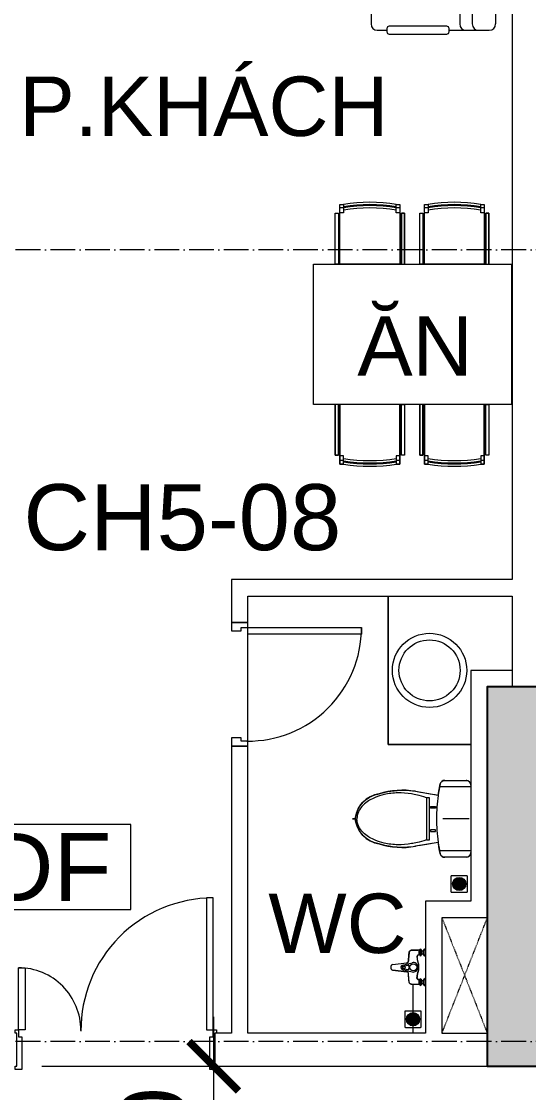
# Model space of a CAD drawing. Header units: millimetres. Extents: x -20144 to 122974, y -38328 to 48263.
# Drawn here: x 29229 to 32300, y 32640 to 39134 of the extents above; entities that cross this region are included whole.
import ezdxf
from ezdxf.enums import TextEntityAlignment as Align

# ---------------------------------------------------------------- set-up
doc = ezdxf.new("R2010")
doc.units = ezdxf.units.MM
doc.linetypes.add('Dash', pattern=[6.35, 3.175, -3.175])
doc.linetypes.add('Grid Line', pattern=[4.2, 3, -0.6, 0, -0.6])
for name, color, linetype, lineweight in [('A-DETL-GENF', 31, 'Continuous', 5), ('A-DETL-GENF-HDLN', 161, 'Dash', 5), ('CHU', 181, 'Continuous', 5), ('CUA', 31, 'Continuous', 9), ('DIM', 1, 'Continuous', 5), ('DIM-200', 1, 'Continuous', 5), ('NET-CAT', 3, 'Continuous', 15), ('NET-THAY', 2, 'Continuous', 9), ('THIET BI', 44, 'Continuous', 5), ('THIET-BI', 44, 'Continuous', 5), ('TRUC', 225, 'Continuous', 5), ('X-COT HAM$0$LC.HA', 8, 'Continuous', 9), ('Y-GHI CHU PCCC$0$Z-CT1-GHI CHU TT$0$KI-HIEU', 6, 'Continuous', 13)]:
    doc.layers.add(name, color=color, linetype=linetype, lineweight=lineweight)
doc.styles.add('Arial_3', font='arial_0.ttf', dxfattribs={"height": 400})
doc.styles.add('Arial_4', font='arial_0.ttf', dxfattribs={"height": 360})
doc.styles.add('Arial_5', font='arial_0.ttf', dxfattribs={"height": 400})
doc.styles.add('TA1', font='arial_0.ttf')
doc.styles.add('Y-GHI CHU PCCC$0$Arial', font='arial_0.ttf')
doc.dimstyles.new('D_200_KTx2', dxfattribs={"dimtxt": 400, "dimasz": 300, "dimexe": 300, "dimexo": 300, "dimgap": 160, "dimtad": 1, "dimdec": 0, "dimzin": 9, "dimtxsty": 'TA1', "dimblk": 'ARCHTICK', "dimcen": 1, "dimdle": 300, "dimclrd": 256, "dimclre": 256, "dimclrt": 7, "dimadec": 0, "dimazin": 0, "dimtfac": 1, "dimtdec": 0, "dimtix": 1, "dimtmove": 1, "dimatfit": 3, "dimldrblk": 'ARCHTICK', "dimfxl": 0, "dimtolj": 1, "dimtzin": 0, "dimlwd": -1, "dimlwe": -1, "dimarcsym": 0})
doc.dimstyles.new('Diagonal_-_2mm_Arial', dxfattribs={"dimscale": 304.8, "dimtxt": 408.10376, "dimasz": 0.984252, "dimexe": 0.656168, "dimexo": 4.593176, "dimgap": 0.098425, "dimtad": 1, "dimdec": 0, "dimzin": 0, "dimdsep": 46, "dimtxsty": 'Arial_3', "dimblk1": 'OBLIQUE', "dimblk2": 'OBLIQUE', "dimsah": 1, "dimcen": 0.09, "dimdle": 0.656168, "dimazin": 0, "dimtfac": 1, "dimtdec": 4, "dimtix": 1, "dimtmove": 0, "dimatfit": 3, "dimfxl": 0, "dimtvp": 1, "dimtolj": 1, "dimtzin": 0, "dimlwd": 9, "dimlwe": 9, "dimarcsym": 0})

# ---------------------------------------------------------------- blocks, each defined once
blk = doc.blocks.new('ALC1807-ASCENT PLAZA-KET CAU_rvt-1-MẶT BẰNG TẦNG 5 ĐẾN TẦNG 22')
at = {"layer": 'X-COT HAM$0$LC.HA'}
h = blk.add_hatch(color=256, dxfattribs=at)
h.dxf.hatch_style = 1
h.paths.add_polyline_path([(32450.7, 35099.9), (32050.7, 35099.9), (32050.7, 32799.9), (32450.7, 32799.9)])
at = {"ltscale": 1000}
blk.add_lwpolyline([(32450.7, 35099.9), (32050.7, 35099.9), (32050.7, 32799.9), (32450.7, 32799.9)], close=True, dxfattribs=at)
blk = doc.blocks.new('X-SEN - X-SEN-1365543-MẶT BẰNG TẦNG 5 ĐẾN TẦNG 22')
at = {"layer": 'THIET-BI'}
for p, q in [((-27.3, 113.1), (-17.5, 199.2)), ((-17.5, 199.2), (-27.3, 113.1)), ((17.5, 199.2), (27.3, 113.1)), ((17.5, 199.2), (27.3, 113.1)), ((-12.9, 141.7), (-27.6, 80.8)), ((-7.7, 139.6), (-13.8, 105.5)), ((7.7, 139.6), (13.8, 105.5)), ((12.9, 141.7), (27.6, 80.8)), ((-112.5, 3.8), (-99.9, 12.6)), ((-112.5, 3.8), (-99.9, 12.6)), ((-112.5, 0), (-112.5, 3.8)), ((-112.5, 3.8), (-112.5, 0)), ((-67.5, 3.8), (-112.5, 3.8)), ((-67.5, 0), (-112.5, 0)), ((-112.5, 0), (-67.5, 0)), ((-107.2, 34.3), (-105.1, 34.3)), ((-107.2, 34.3), (-72.8, 34.3)), ((-99.9, 25.3), (-107.2, 25.3)), ((-72.8, 25.3), (-107.2, 25.3)), ((-105.1, 34.3), (-105.1, 37.2)), ((-105.1, 37.2), (-74.9, 37.2)), ((-105.1, 34.3), (-105.1, 37.2)), ((-74.9, 34.3), (-105.1, 34.3)), ((-99.9, 12.6), (-99.9, 25.3)), ((-99.9, 12.6), (-99.9, 25.3)), ((-99.9, 12.6), (-80.1, 12.6)), ((-80.1, 12.6), (-99.9, 12.6)), ((-80.1, 25.3), (-80.1, 12.6)), ((-72.8, 25.3), (-80.1, 25.3)), ((-80.1, 25.3), (-80.1, 12.6)), ((-80.1, 12.6), (-67.5, 3.8)), ((-80.1, 12.6), (-67.5, 3.8)), ((-74.9, 37.2), (-74.9, 34.3)), ((-74.9, 37.2), (-74.9, 34.3)), ((-74.9, 34.3), (-72.8, 34.3)), ((-67.5, 3.8), (-67.5, 0)), ((-67.5, 0), (-67.5, 3.8)), ((67.5, 3.8), (80.1, 12.6)), ((67.5, 3.8), (80.1, 12.6)), ((67.5, 0), (67.5, 3.8)), ((112.5, 3.8), (67.5, 3.8)), ((67.5, 0), (67.5, 3.8)), ((112.5, 0), (67.5, 0)), ((112.5, 0), (67.5, 0)), ((72.8, 34.3), (74.9, 34.3)), ((72.8, 34.3), (107.2, 34.3)), ((80.1, 25.3), (72.8, 25.3)), ((107.2, 25.3), (72.8, 25.3)), ((74.9, 34.3), (74.9, 37.2)), ((74.9, 37.2), (105.1, 37.2)), ((74.9, 34.3), (74.9, 37.2)), ((105.1, 34.3), (74.9, 34.3)), ((80.1, 12.6), (80.1, 25.3)), ((80.1, 12.6), (80.1, 25.3)), ((99.9, 12.6), (80.1, 12.6)), ((80.1, 12.6), (99.9, 12.6)), ((99.9, 12.6), (80.1, 12.6)), ((99.9, 25.3), (99.9, 12.6)), ((107.2, 25.3), (99.9, 25.3)), ((99.9, 25.3), (99.9, 12.6)), ((99.9, 12.6), (112.5, 3.8)), ((99.9, 12.6), (112.5, 3.8)), ((105.1, 37.2), (105.1, 34.3)), ((105.1, 37.2), (105.1, 34.3)), ((105.1, 34.3), (107.2, 34.3)), ((112.5, 3.8), (112.5, 0)), ((112.5, 3.8), (112.5, 0))]:
    blk.add_line(p, q, dxfattribs=at)
for centre, radius in [((0, 130.1), 7.2), ((0, 73.2), 21.5)]:
    blk.add_circle(centre, radius, dxfattribs=at)
for centre, radius, start, end in [((0, 191), 19.3, 25.0481, 154.9519), ((0, 191), 19.3, 25.0481, 154.9519), ((0, 134.7), 14.7, 28.41441, 151.58559), ((0, 136.6), 8.24, 21.12938, 158.87062), ((-0.4, 73.2), 28.3, 164.33074, 270.74825), ((-9.4, 104.7), 4.5, 169.84444, 285.92966), ((-0.4, 73.2), 28.3, 89.25175, 105.92966), ((0.4, 73.2), 28.3, 74.07034, 90.74825), ((0.4, 73.2), 28.3, 269.25175, 15.66926), ((9.4, 104.7), 4.5, 254.07034, 10.15556), ((-102.9, 29.8), 6.9, 148.02464, 211.97536), ((-102.9, 29.8), 6.9, 148.02464, 211.97536), ((-107.2, 32.5), 1.8, 90, 148.02464), ((-107.2, 32.5), 1.8, 90, 148.02464), ((-107.2, 27.1), 1.8, 211.97536, 270), ((-107.2, 27.1), 1.8, 211.97536, 270), ((-112.5, 29.8), 6.9, 319.28447, 40.71553), ((-94.4, 29.8), 6.9, 139.28447, 220.71553), ((-85.4, 29.8), 6.9, 319.28447, 40.71553), ((-67.5, 29.8), 6.9, 139.28447, 220.71553), ((-72.8, 32.5), 1.8, 31.97536, 90), ((-72.8, 32.5), 1.8, 31.97536, 90), ((-72.8, 27.1), 1.8, 270, 328.02464), ((-72.8, 27.1), 1.8, 270, 328.02464), ((-77.1, 29.8), 6.9, 328.02464, 31.97536), ((-77.1, 29.8), 6.9, 328.02464, 31.97536), ((77.1, 29.8), 6.9, 148.02464, 211.97536), ((77.1, 29.8), 6.9, 148.02464, 211.97536), ((72.8, 32.5), 1.8, 90, 148.02464), ((72.8, 32.5), 1.8, 90, 148.02464), ((72.8, 27.1), 1.8, 211.97536, 270), ((72.8, 27.1), 1.8, 211.97536, 270), ((67.5, 29.8), 6.9, 319.28447, 40.71553), ((85.6, 29.8), 6.9, 139.28447, 220.71553), ((94.6, 29.8), 6.9, 319.28447, 40.71553), ((112.5, 29.8), 6.9, 139.28447, 220.71553), ((107.2, 32.5), 1.8, 31.97536, 90), ((107.2, 32.5), 1.8, 31.97536, 90), ((107.2, 27.1), 1.8, 270, 328.02464), ((107.2, 27.1), 1.8, 270, 328.02464), ((102.9, 29.8), 6.9, 328.02464, 31.97536), ((102.9, 29.8), 6.9, 328.02464, 31.97536)]:
    blk.add_arc(centre, radius, start, end, dxfattribs=at)
for points, knots in [([(-105.1, 37.2), (-105.1, 39.1), (-104.9, 42.9), (-104.6, 50.4), (-104.3, 58), (-104.1, 65.5), (-103.9, 70.3), (-103.8, 73.6), (-103.7, 75.5), (-103.7, 76.9), (-103.6, 78.3), (-103.6, 79.5), (-103.6, 80.5), (-103.6, 81.2), (-103.5, 81.8), (-103.5, 82.3), (-103.5, 82.7), (-103.4, 83.3), (-103.3, 84.3), (-103.2, 85.5), (-103.1, 86.6), (-102.8, 87.6), (-102.6, 88.2), (-102.3, 88.9), (-101.9, 89.7), (-101.3, 90.8), (-100.4, 91.9), (-99.2, 93.4), (-97.8, 94.7), (-96.2, 95.8), (-95, 96.6), (-93.7, 97.2), (-92.4, 97.7), (-91.2, 98.1), (-90.3, 98.4), (-89.7, 98.5), (-89.3, 98.6), (-88.8, 98.7), (-88, 98.8), (-86.8, 99), (-85.6, 99.1), (-84.7, 99.1), (-84, 99.2), (-83.3, 99.3), (-82.3, 99.4), (-81.2, 99.5), (-79.7, 99.6), (-76.9, 99.8), (-72.8, 100.2), (-67.2, 100.7), (-61.6, 101.2), (-56, 101.5), (-51.7, 101.8), (-48.8, 101.9), (-47.3, 101.9), (-46.1, 101.9), (-45.1, 102), (-44.4, 102), (-43.6, 102), (-42.6, 102), (-41.4, 102), (-40.1, 102), (-39.3, 102.1), (-38.8, 102.1), (-38.5, 102.2), (-38.1, 102.2), (-37.6, 102.3), (-36.8, 102.4), (-35.6, 102.6), (-34.3, 103), (-33.2, 103.5), (-32.5, 104), (-31.7, 104.6), (-30.5, 105.7), (-29, 107.6), (-27.9, 110.1), (-27.4, 112), (-27.3, 113.1)], [-1, -1, -1, -1, -0.958333, -0.916667, -0.833333, -0.791667, -0.75, -0.729167, -0.71875, -0.708333, -0.697917, -0.6875, -0.682292, -0.677083, -0.671875, -0.669271, -0.666667, -0.661458, -0.65625, -0.645833, -0.635417, -0.630208, -0.625, -0.619792, -0.614583, -0.604167, -0.59375, -0.583333, -0.5625, -0.552083, -0.541667, -0.53125, -0.520833, -0.510417, -0.505208, -0.5, -0.497396, -0.494792, -0.489583, -0.479167, -0.46875, -0.463542, -0.458333, -0.453125, -0.447917, -0.4375, -0.427083, -0.416667, -0.375, -0.333333, -0.291667, -0.25, -0.208333, -0.197917, -0.1875, -0.177083, -0.171875, -0.166667, -0.161458, -0.15625, -0.145833, -0.135417, -0.130208, -0.127604, -0.125, -0.122396, -0.119792, -0.114583, -0.104167, -0.09375, -0.083333, -0.078125, -0.072917, -0.0625, -0.041667, -0.020833, 0, 0, 0, 0]), ([(-105.1, 37.2), (-104.5, 52.3), (-103.9, 68.7), (-103.3, 87.5), (-99.6, 93.9), (-92.4, 98.5), (-72.6, 100.1), (-54, 102.2), (-33.9, 102), (-28.7, 107.4), (-27.8, 111), (-27.3, 113.1)], [0, 0, 0, 0, 45.441328, 49.333631, 56.110562, 66.562664, 73.682324, 114.966912, 125.570438, 129.900151, 136.284558, 136.284558, 136.284558, 136.284558]), ([(27.3, 113.1), (27.4, 112), (27.9, 110.1), (29, 107.6), (30.5, 105.7), (31.7, 104.6), (32.5, 104), (33.2, 103.5), (34.3, 103), (35.6, 102.6), (36.8, 102.4), (37.6, 102.3), (38.1, 102.2), (38.5, 102.2), (38.8, 102.1), (39.3, 102.1), (40.1, 102), (41.4, 102), (42.6, 102), (43.6, 102), (44.4, 102), (45.1, 102), (46.1, 101.9), (47.3, 101.9), (48.8, 101.9), (51.7, 101.8), (56, 101.5), (61.6, 101.2), (67.2, 100.7), (72.8, 100.2), (76.9, 99.8), (79.7, 99.6), (81.2, 99.5), (82.3, 99.4), (83.3, 99.3), (84, 99.2), (84.7, 99.1), (85.6, 99.1), (86.8, 99), (88, 98.8), (88.9, 98.7), (89.6, 98.5), (90.3, 98.4), (91.2, 98.1), (92.4, 97.7), (93.7, 97.2), (95, 96.6), (96.2, 95.8), (97.4, 95), (98.5, 94), (99.5, 93), (100.4, 91.9), (101.3, 90.8), (101.9, 89.7), (102.3, 88.9), (102.6, 88.2), (102.8, 87.6), (103.1, 86.6), (103.2, 85.7), (103.3, 84.8), (103.4, 84.1), (103.4, 83.5), (103.4, 83), (103.5, 82.5), (103.5, 81.9), (103.6, 81), (103.6, 79.8), (103.6, 78.3), (103.7, 76.9), (103.7, 75.5), (103.8, 73.6), (103.9, 68.4), (104.2, 61.7), (104.5, 54.2), (104.7, 48.5), (104.9, 42.9), (105.1, 39.1), (105.1, 37.2)], [-1, -1, -1, -1, -0.979167, -0.958333, -0.9375, -0.927083, -0.921875, -0.916667, -0.90625, -0.895833, -0.885417, -0.880208, -0.877604, -0.875, -0.872396, -0.869792, -0.864583, -0.854167, -0.84375, -0.838542, -0.833333, -0.828125, -0.822917, -0.8125, -0.802083, -0.791667, -0.75, -0.708333, -0.666667, -0.625, -0.583333, -0.572917, -0.5625, -0.552083, -0.546875, -0.541667, -0.536458, -0.53125, -0.520833, -0.510417, -0.505208, -0.5, -0.494792, -0.489583, -0.479167, -0.46875, -0.458333, -0.447917, -0.4375, -0.427083, -0.416667, -0.40625, -0.395833, -0.385417, -0.380208, -0.375, -0.369792, -0.364583, -0.354167, -0.348958, -0.34375, -0.338542, -0.335938, -0.333333, -0.328125, -0.322917, -0.3125, -0.302083, -0.291667, -0.28125, -0.270833, -0.25, -0.166667, -0.125, -0.083333, -0.041667, 0, 0, 0, 0]), ([(105.1, 37.2), (104.5, 52.3), (103.9, 68.7), (103.3, 87.5), (99.6, 93.9), (92.4, 98.5), (72.6, 100.1), (54, 102.2), (33.9, 102), (28.7, 107.4), (27.8, 111), (27.3, 113.1)], [0, 0, 0, 0, 45.441328, 49.333631, 56.110562, 66.562664, 73.682324, 114.966912, 125.570438, 129.900151, 136.284558, 136.284558, 136.284558, 136.284558]), ([(-74.9, 37.2), (-74.9, 39.9), (-75, 44.9), (-67.9, 51.6), (-55.3, 50.7), (-39.4, 48.7), (-24.4, 43.4), (-11.8, 40.7), (0, 41)], [0, 0, 0, 0, 8.475038, 15.961674, 29.255673, 47.963091, 70.422589, 93.837243, 93.837243, 93.837243, 93.837243]), ([(0, 41), (-2, 40.9), (-5.6, 40.9), (-10.3, 41.2), (-14.4, 41.6), (-18, 42.2), (-21.2, 42.9), (-24.2, 43.7), (-27.1, 44.6), (-30, 45.4), (-32.9, 46.3), (-35.8, 47.2), (-38.8, 47.9), (-41.8, 48.6), (-45.1, 49.2), (-48.4, 49.8), (-51.8, 50.2), (-54.8, 50.5), (-56.9, 50.7), (-58.1, 50.8), (-59, 50.9), (-59.9, 51), (-60.8, 51), (-61.5, 51), (-62.1, 51), (-62.6, 51), (-63, 51), (-63.6, 51), (-64.4, 50.9), (-65.1, 50.8), (-65.7, 50.7), (-66.1, 50.6), (-66.5, 50.5), (-67.1, 50.4), (-68.1, 50.1), (-69.1, 49.6), (-70.1, 49), (-71.1, 48.3), (-72, 47.4), (-72.8, 46.6), (-73.3, 45.8), (-73.8, 45.1), (-74.1, 44.3), (-74.4, 43.5), (-74.6, 42.6), (-74.7, 41.9), (-74.8, 41.3), (-74.8, 40.9), (-74.9, 40.4), (-74.9, 39.8), (-74.9, 38.8), (-74.9, 37.9), (-74.9, 37.2)], [-1, -1, -1, -1, -0.958333, -0.916667, -0.875, -0.833333, -0.791667, -0.75, -0.708333, -0.666667, -0.625, -0.583333, -0.541667, -0.5, -0.458333, -0.416667, -0.375, -0.333333, -0.3125, -0.302083, -0.291667, -0.28125, -0.270833, -0.260417, -0.255208, -0.25, -0.244792, -0.239583, -0.229167, -0.21875, -0.213542, -0.208333, -0.203125, -0.197917, -0.1875, -0.166667, -0.15625, -0.145833, -0.125, -0.114583, -0.104167, -0.09375, -0.083333, -0.072917, -0.0625, -0.052083, -0.046875, -0.041667, -0.036458, -0.03125, -0.020833, 0, 0, 0, 0]), ([(74.9, 37.2), (74.9, 39.9), (75, 44.9), (67.9, 51.6), (55.3, 50.7), (39.4, 48.7), (24.4, 43.4), (11.8, 40.7), (0, 41)], [0, 0, 0, 0, 8.475038, 15.961674, 29.255673, 47.963091, 70.422589, 93.837243, 93.837243, 93.837243, 93.837243]), ([(74.9, 37.2), (74.9, 37.9), (74.9, 38.8), (74.9, 39.8), (74.9, 40.4), (74.8, 40.9), (74.8, 41.3), (74.7, 41.9), (74.6, 42.6), (74.4, 43.5), (74.2, 44.1), (73.9, 44.7), (73.7, 45.2), (73.3, 45.8), (72.8, 46.6), (72, 47.4), (71.1, 48.3), (70.1, 49), (69.1, 49.6), (68.1, 50.1), (67.1, 50.4), (66.5, 50.5), (66.1, 50.6), (65.7, 50.7), (65.1, 50.8), (64.4, 50.9), (63.6, 51), (63, 51), (62.4, 51), (61.7, 51), (60.8, 51), (59.9, 51), (59, 50.9), (58.1, 50.8), (56.9, 50.7), (54.8, 50.5), (51.8, 50.2), (48.4, 49.8), (45.1, 49.2), (41.8, 48.6), (38.8, 47.9), (35.8, 47.2), (32.9, 46.3), (30, 45.4), (27.1, 44.6), (24.2, 43.7), (21.2, 42.9), (18, 42.2), (14.4, 41.6), (10.3, 41.2), (5.6, 40.9), (2, 40.9), (0, 41)], [-1, -1, -1, -1, -0.979167, -0.96875, -0.963542, -0.958333, -0.953125, -0.947917, -0.9375, -0.927083, -0.916667, -0.911458, -0.90625, -0.895833, -0.885417, -0.875, -0.854167, -0.84375, -0.833333, -0.8125, -0.802083, -0.796875, -0.791667, -0.786458, -0.78125, -0.770833, -0.760417, -0.755208, -0.75, -0.739583, -0.729167, -0.71875, -0.708333, -0.697917, -0.6875, -0.666667, -0.625, -0.583333, -0.541667, -0.5, -0.458333, -0.416667, -0.375, -0.333333, -0.291667, -0.25, -0.208333, -0.166667, -0.125, -0.083333, -0.041667, 0, 0, 0, 0])]:
    blk.add_open_spline(points, degree=3, knots=knots, dxfattribs=at)
blk = doc.blocks.new('X-PHEU - X-PHEU-1365544-MẶT BẰNG TẦNG 5 ĐẾN TẦNG 22')
at = {"layer": 'THIET-BI'}
for p, q in [((25, -29), (25, -121)), ((121, -25), (29, -25)), ((42.5, -90.5), (42.5, -59.5)), ((47.5, -51.8), (47.5, -98.2)), ((52.5, -103.1), (52.5, -46.9)), ((57.5, -43.5), (57.5, -106.5)), ((62.5, -108.8), (62.5, -41.2)), ((67.5, -39.8), (67.5, -110.2)), ((72.5, -71.9), (72.5, -39.1)), ((77.5, -39.1), (77.5, -71.9)), ((82.5, -110.2), (82.5, -39.8)), ((87.5, -41.2), (87.5, -108.8)), ((92.5, -106.5), (92.5, -43.5)), ((97.5, -46.9), (97.5, -103.1)), ((102.5, -98.2), (102.5, -51.8)), ((107.5, -59.5), (107.5, -90.5)), ((125, -121), (125, -29)), ((29, -125), (121, -125)), ((72.5, -110.9), (72.5, -78.1)), ((77.5, -78.1), (77.5, -110.9))]:
    blk.add_line(p, q, dxfattribs=at)
blk.add_circle((75, -75), 40, dxfattribs=at)
for centre, radius, start, end in [((29, -29), 4, 90, 180), ((75, -75), 36, 139.80824, 154.52563), ((75, -75), 36, 119.0853, 128.68219), ((75, -75), 36, 102.0247, 110.31751), ((75, -75), 36, 90, 93.98208), ((75, -75), 36, 86.01792, 90), ((75, -75), 36, 69.68249, 77.9753), ((75, -75), 36, 51.31781, 60.9147), ((75, -75), 36, 25.47437, 40.19176), ((121, -29), 4, 0, 90), ((29, -121), 4, 180, 270), ((75, -75), 36, 205.47437, 220.19176), ((75, -75), 36, 231.31781, 240.9147), ((75, -75), 36, 249.68249, 257.9753), ((75, -75), 4, 128.68219, 231.31781), ((75, -75), 36, 266.01792, 270), ((75, -75), 36, 270, 273.98208), ((75, -75), 4, 308.68219, 51.31781), ((75, -75), 36, 282.0247, 290.31751), ((75, -75), 36, 299.0853, 308.68219), ((75, -75), 36, 319.80824, 334.52563), ((121, -121), 4, 270, 0)]:
    blk.add_arc(centre, radius, start, end, dxfattribs=at)
blk = doc.blocks.new('X-XI1 - X-XI-V16-MẶT BẰNG TẦNG 5 ĐẾN TẦNG 22')
at = {"layer": 'THIET-BI'}
for p, q in [((0, 717.2), (0, 712.5)), ((0, 716.9), (0, 717.2)), ((0, 710.2), (0, 716.9)), ((0, 702.7), (0, 715.9)), ((-121.7, 628.9), (-100.2, 653.8)), ((-100.2, 653.8), (-87.5, 664.8)), ((-87.5, 664.8), (-69.9, 676.9)), ((-69.9, 676.9), (-49.6, 687.2)), ((-49.6, 687.2), (-19.9, 696.9)), ((-19.9, 696.9), (0, 700.2)), ((0, 712.5), (0, 700.2)), ((0, 700.3), (0, 710.2)), ((0, 700.2), (0, 702.7)), ((0, 700.2), (34.6, 692.9)), ((34.6, 692.9), (60.8, 681.9)), ((60.8, 681.9), (86, 665.9)), ((86, 665.9), (100.2, 653.8)), ((100.2, 653.8), (114.1, 638.9)), ((-151.4, 555.9), (-143.5, 587)), ((-143.5, 587), (-131.8, 612.8)), ((-131.8, 612.8), (-121.7, 628.9)), ((114.1, 638.9), (131.6, 613.2)), ((131.6, 613.2), (145.5, 581)), ((-166.5, 495.3), (-161.1, 520.9)), ((-161.1, 520.9), (-151.4, 555.9)), ((145.5, 581), (151.4, 555.9)), ((151.4, 555.9), (155.1, 543.7)), ((155.1, 543.7), (161.7, 518.5)), ((-172.5, 446.5), (-169.6, 474.8)), ((-169.6, 474.8), (-166.5, 495.3)), ((161.7, 518.5), (165.2, 502.3)), ((165.2, 502.3), (172.5, 446.5)), ((-173.5, 402.2), (-173.1, 436.1)), ((-172.5, 383), (-173.5, 402.2)), ((-173.1, 436.1), (-172.5, 446.5)), ((173.2, 395.8), (171.6, 371)), ((172.5, 446.5), (173.5, 426.5)), ((173.5, 426.5), (173.2, 395.8)), ((-171, 365.1), (-172.5, 383)), ((-168.9, 349), (-171, 365.1)), ((-164.6, 322), (-168.9, 349)), ((-143.8, 197.5), (-166.7, 335.2)), ((-143.8, 197.5), (-166.7, 335.2)), ((166.7, 335.2), (143.8, 197.5)), ((166.7, 335.2), (143.8, 197.5)), ((166.7, 335.2), (161.7, 304.9)), ((171.6, 371), (166.7, 335.2)), ((-161.5, 303.8), (-164.6, 322)), ((-157.7, 280.9), (-161.5, 303.8)), ((-155.3, 266.3), (-157.7, 280.9)), ((-147.8, 221.1), (-155.3, 266.3)), ((-8.6, 267.8), (-127.7, 267.8)), ((-127.7, 267.8), (-127.7, 249.9)), ((127.7, 267.8), (-8.6, 267.8)), ((127.7, 249.9), (127.7, 267.8)), ((157.2, 277.8), (151.8, 245.3)), ((161.7, 304.9), (157.2, 277.8)), ((-168, 193.8), (-149.9, 196.6)), ((-149.9, 196.6), (-143.8, 197.5)), ((-143.8, 197.5), (-147.8, 221.1)), ((-127.7, 249.9), (127.7, 249.9)), ((-76.6, 245), (-76.6, 213.5)), ((-66.1, 245), (-76.6, 245)), ((-76.6, 213.5), (-66.1, 213.5)), ((-66.1, 213.5), (-66.1, 245)), ((64, 245), (74.4, 245)), ((64, 213.5), (64, 245)), ((74.4, 213.5), (64, 213.5)), ((74.4, 245), (74.4, 213.5)), ((146.9, 216.1), (143.8, 197.5)), ((143.8, 197.5), (212.9, 185.5)), ((151.8, 245.3), (146.9, 216.1)), ((-233.2, 157.9), (-232.9, 162.1)), ((-233.2, 29), (-233.2, 157.9)), ((-233.2, 29), (-233.2, 157.9)), ((-233.2, 45), (-233.2, 157.9)), ((-232.9, 162.1), (-231, 169.1)), ((-231, 169.1), (-228, 174.5)), ((-228, 174.5), (-224.2, 178.9)), ((-224.2, 178.9), (-216.9, 183.9)), ((-216.9, 183.9), (-209.4, 186.4)), ((-209.4, 186.4), (-202.4, 187.7)), ((-202.4, 187.7), (-192, 189.7)), ((-194.6, 0), (-194.6, 185.7)), ((-192, 189.7), (-184.2, 191.1)), ((-184.2, 191.1), (-168, 193.8)), ((0, 9.4), (0, 169.7)), ((194.6, 0), (194.6, 186.1)), ((212.9, 185.5), (220.8, 181.7)), ((220.8, 181.7), (226.5, 176.5)), ((226.5, 176.5), (231.9, 166.7)), ((231.9, 166.7), (233.2, 157.9)), ((233.2, 157.9), (233.2, 29)), ((233.2, 157.9), (233.2, 29)), ((233.2, 157.9), (233.2, 29)), ((-233.2, 33.2), (-233.2, 45)), ((-230.6, 16.8), (-233.2, 33.2)), ((-227.9, 12.2), (-230.6, 16.8)), ((-222, 6.1), (-227.9, 12.2)), ((-212.4, 1.2), (-222, 6.1)), ((-204.3, 0), (-212.4, 1.2)), ((215, 2.1), (204.3, 0)), ((219.3, 4.2), (215, 2.1)), ((224.8, 8.5), (219.3, 4.2)), ((227.7, 12), (224.8, 8.5)), ((231.6, 19.3), (227.7, 12)), ((233.2, 29), (231.6, 19.3))]:
    blk.add_line(p, q, dxfattribs=at)
for centre, radius, start, end in [((18.2, 529.6), 171.6, 96.09021, 171.17334), ((18.2, 529.6), 171.6, 96.09021, 171.17334), ((-18.2, 529.6), 171.6, 8.82666, 83.90979), ((-18.2, 529.6), 171.6, 8.82666, 83.90979), ((287.1, 414.4), 460.7, 162.11444, 189.90594), ((287.1, 414.4), 460.7, 162.11444, 189.90594), ((-287.1, 414.4), 460.7, 350.09406, 17.88556), ((-287.1, 414.4), 460.7, 350.09406, 17.88556), ((18.1, -960), 1168.8, 97.96525, 101.22378), ((18.1, -960), 1168.8, 97.96525, 101.22378), ((18.1, -960), 1168.8, 90.83667, 97.85533), ((-16, -957.7), 1166.4, 82.23174, 89.16252), ((-18.1, -960), 1168.8, 78.77622, 82.03475), ((-18.1, -960), 1168.8, 78.77622, 82.03475), ((-204.3, 157.9), 29, 100.14013, 180), ((-204.3, 157.9), 29, 100.14013, 180), ((204.3, 157.9), 29, 0, 79.85987), ((204.3, 157.9), 29, 0, 79.85987), ((-204.3, 29), 29, 180, 270), ((-204.3, 29), 29, 180, 270), ((204.3, 29), 29, 270, 0), ((204.3, 29), 29, 270, 360)]:
    blk.add_arc(centre, radius, start, end, dxfattribs=at)
for points in [[(-127.7, 267.8), (-143.4, 315.6), (-152.2, 364.8), (-160.3, 442.2), (-151, 516.8), (-129.6, 585.3), (-93.5, 652), (-37.5, 689.3), (-2.9, 689.4), (0, 689.4)], [(127.7, 267.8), (143.4, 315.6), (152.2, 364.8), (160.3, 442.2), (151, 516.8), (129.6, 585.3), (93.5, 652), (37.5, 689.3), (2.9, 689.4), (0, 689.4)]]:
    blk.add_open_spline(points, degree=3, knots=[12.724379, 12.724379, 12.724379, 12.724379, 75.096459, 151.912755, 228.70098, 282.501534, 351.034079, 439.49288, 447.51098, 447.51098, 447.51098, 447.51098], dxfattribs=at)
blk = doc.blocks.new('X-LA - X-LA-1882577-MẶT BẰNG TẦNG 5 ĐẾN TẦNG 22')
at = {"layer": 'THIET-BI'}
for p, q in [((-450, 500), (450, 500)), ((-450, 0), (-450, 500)), ((450, 500), (-450, 500)), ((-450, 500), (-450, 0))]:
    blk.add_line(p, q, dxfattribs=at)
for radius in [225, 185]:
    blk.add_circle((0, 250), radius, dxfattribs=at)
blk = doc.blocks.new('X-SOFA1 - X-SOFA-V57-MẶT BẰNG TẦNG 5 ĐẾN TẦNG 22')
at = {"layer": 'THIET BI'}
for p, q in [((-658.4, 959.8), (-658.4, 978.7)), ((-644.3, 992.8), (-295.7, 992.8)), ((-281.5, 978.7), (-281.5, 959.8)), ((-753.8, 360.8), (-753.8, 931.5)), ((-716.2, 969.2), (-658.4, 969.2)), ((-295.7, 945.7), (-644.3, 945.7)), ((-103.7, 969.2), (-281.5, 969.2)), ((-216.7, 360.8), (-216.7, 931.5)), ((-141.3, 360.8), (-141.3, 931.5)), ((-37.7, 969.2), (-103.7, 969.2)), ((0, 360.8), (0, 550)), ((-1890, 376.4), (-1250, 376.4)), ((-1890, -303.6), (-1890, 376.4)), ((-1890, -303.6), (-1890, 376.4)), ((-1890, 376.4), (-1250, 376.4)), ((-1250, 376.4), (-1250, -303.6)), ((-1250, 376.4), (-1250, -303.6)), ((-753.8, 285.4), (-753.8, -285.4)), ((-716.2, 323.1), (-37.7, 323.1)), ((-216.7, 285.4), (-216.7, -285.4)), ((-141.3, 285.4), (-141.3, -285.4)), ((0, -285.4), (0, 285.4)), ((-1250, -303.6), (-1890, -303.6)), ((-1250, -303.6), (-1890, -303.6)), ((-716.2, -323.1), (-103.7, -323.1)), ((-103.7, -323.1), (-37.7, -323.1)), ((-753.8, -360.8), (-753.8, -931.5)), ((-216.7, -360.8), (-216.7, -931.5)), ((-141.3, -360.8), (-141.3, -931.5)), ((0, -360.8), (0, -931.5)), ((-716.2, -969.2), (-658.4, -969.2)), ((-658.4, -959.8), (-658.4, -978.7)), ((-295.7, -945.7), (-644.3, -945.7)), ((-281.5, -978.7), (-281.5, -959.8)), ((-281.5, -969.2), (-103.7, -969.2)), ((-103.7, -969.2), (-37.7, -969.2)), ((-644.3, -992.8), (-295.7, -992.8))]:
    blk.add_line(p, q, dxfattribs=at)
for centre, radius, start, end in [((-644.3, 978.7), 14.1, 90, 180), ((-295.7, 978.7), 14.1, 0, 90), ((-716.2, 931.5), 37.7, 90, 180), ((-644.3, 959.8), 14.1, 180, 270), ((-295.7, 959.8), 14.1, 270, 0), ((-179, 931.5), 37.7, 90, 180), ((-103.7, 931.5), 37.7, 90, 180), ((-37.7, 931.5), 37.7, 0, 90), ((-716.2, 360.8), 37.7, 180, 270), ((-179, 360.8), 37.7, 180, 270), ((-103.7, 360.8), 37.7, 180, 270), ((-37.7, 360.8), 37.7, 270, 0), ((-716.2, 285.4), 37.7, 90, 180), ((-179, 285.4), 37.7, 90, 180), ((-103.7, 285.4), 37.7, 90, 180), ((-37.7, 285.4), 37.7, 360, 90), ((-716.2, -285.4), 37.7, 180, 270), ((-716.2, -360.8), 37.7, 90, 180), ((-179, -285.4), 37.7, 180, 270), ((-179, -360.8), 37.7, 90, 180), ((-103.7, -285.4), 37.7, 180, 270), ((-103.7, -360.8), 37.7, 90, 180), ((-37.7, -285.4), 37.7, 270, 0), ((-37.7, -360.8), 37.7, 360, 90), ((-716.2, -931.5), 37.7, 180, 270), ((-644.3, -959.8), 14.1, 90, 180), ((-295.7, -959.8), 14.1, 0, 90), ((-179, -931.5), 37.7, 180, 270), ((-103.7, -931.5), 37.7, 180, 270), ((-37.7, -931.5), 37.7, 270, 0), ((-644.3, -978.7), 14.1, 180, 270), ((-295.7, -978.7), 14.1, 270, 0)]:
    blk.add_arc(centre, radius, start, end, dxfattribs=at)
blk = doc.blocks.new('X-BAN AN 4 GHE1 - X-BAN AN 4 GHE-1366095-MẶT BẰNG TẦNG 5 ĐẾN TẦNG 22')
at = {"layer": 'THIET BI'}
for p, q in [((165.2, 1212.7), (187, 1212.7)), ((165.2, 850), (165.2, 1212.7)), ((165.2, 1212.7), (165.2, 850)), ((187, 1212.7), (165.2, 1212.7)), ((165.2, 1190.9), (187, 1190.9)), ((187, 1177.9), (187, 1212.7)), ((187, 1161.9), (187, 1177.9)), ((506.1, 1212.7), (527.9, 1212.7)), ((506.1, 1212.7), (506.1, 1177.9)), ((527.9, 1212.7), (506.1, 1212.7)), ((506.1, 1190.9), (527.9, 1190.9)), ((506.1, 1177.9), (506.1, 1161.9)), ((527.9, 1212.7), (527.9, 850)), ((527.9, 850), (527.9, 1212.7)), ((676.8, 1212.7), (698.6, 1212.7)), ((676.8, 850), (676.8, 1212.7)), ((676.8, 1212.7), (676.8, 850)), ((698.6, 1212.7), (676.8, 1212.7)), ((676.8, 1190.9), (698.6, 1190.9)), ((698.6, 1177.9), (698.6, 1212.7)), ((698.6, 1161.9), (698.6, 1177.9)), ((1017.7, 1212.7), (1039.5, 1212.7)), ((1017.7, 1212.7), (1017.7, 1177.9)), ((1039.5, 1212.7), (1017.7, 1212.7)), ((1017.7, 1190.9), (1039.5, 1190.9)), ((1017.7, 1177.9), (1017.7, 1161.9)), ((1039.5, 1212.7), (1039.5, 850)), ((1039.5, 850), (1039.5, 1212.7)), ((136.9, 1158.5), (155.8, 1158.5)), ((136.9, 850), (136.9, 1158.5)), ((136.9, 1158.5), (155.8, 1158.5)), ((136.9, 850), (136.9, 1158.5)), ((155.8, 1158.5), (155.8, 850)), ((155.8, 1158.5), (155.8, 850)), ((165.2, 1161.9), (187, 1161.9)), ((506.1, 1161.9), (527.9, 1161.9)), ((537.3, 1158.5), (556.2, 1158.5)), ((537.3, 850), (537.3, 1158.5)), ((537.3, 1158.5), (537.3, 850)), ((556.2, 1158.5), (537.3, 1158.5)), ((556.2, 1158.5), (556.2, 850)), ((556.2, 850), (556.2, 1158.5)), ((648.5, 1158.5), (667.4, 1158.5)), ((648.5, 850), (648.5, 1158.5)), ((648.5, 1158.5), (667.4, 1158.5)), ((648.5, 850), (648.5, 1158.5)), ((667.4, 1158.5), (667.4, 850)), ((667.4, 1158.5), (667.4, 850)), ((676.8, 1161.9), (698.6, 1161.9)), ((1017.7, 1161.9), (1039.5, 1161.9)), ((1048.9, 1158.5), (1067.8, 1158.5)), ((1048.9, 850), (1048.9, 1158.5)), ((1048.9, 1158.5), (1048.9, 850)), ((1067.8, 1158.5), (1048.9, 1158.5)), ((1067.8, 1158.5), (1067.8, 850)), ((1067.8, 850), (1067.8, 1158.5)), ((0, 850), (136.9, 850)), ((0, 0), (0, 850)), ((0, 0), (0, 850)), ((0, 850), (1200, 850)), ((155.8, 850), (136.9, 850)), ((155.8, 850), (165.2, 850)), ((165.2, 850), (527.9, 850)), ((527.9, 850), (537.3, 850)), ((537.3, 850), (556.2, 850)), ((556.2, 850), (648.5, 850)), ((667.4, 850), (648.5, 850)), ((667.4, 850), (676.8, 850)), ((676.8, 850), (1039.5, 850)), ((1039.5, 850), (1048.9, 850)), ((1048.9, 850), (1067.8, 850)), ((1067.8, 850), (1200, 850)), ((1200, 850), (1200, 0)), ((1200, 850), (1200, 0)), ((136.9, 0), (0, 0)), ((1200, 0), (0, 0)), ((136.9, -308.5), (136.9, 0)), ((155.8, 0), (136.9, 0)), ((136.9, 0), (136.9, -308.5)), ((155.8, 0), (155.8, -308.5)), ((165.2, 0), (155.8, 0)), ((155.8, -308.5), (155.8, 0)), ((165.2, -362.7), (165.2, 0)), ((165.2, 0), (527.9, 0)), ((165.2, -362.7), (165.2, 0)), ((527.9, 0), (527.9, -362.7)), ((537.3, 0), (527.9, 0)), ((527.9, 0), (527.9, -362.7)), ((537.3, -308.5), (537.3, 0)), ((537.3, 0), (556.2, 0)), ((537.3, -308.5), (537.3, 0)), ((556.2, 0), (556.2, -308.5)), ((648.5, 0), (556.2, 0)), ((556.2, 0), (556.2, -308.5)), ((648.5, -308.5), (648.5, 0)), ((667.4, 0), (648.5, 0)), ((648.5, 0), (648.5, -308.5)), ((667.4, 0), (667.4, -308.5)), ((676.8, 0), (667.4, 0)), ((667.4, -308.5), (667.4, 0)), ((676.8, -362.7), (676.8, 0)), ((676.8, 0), (1039.5, 0)), ((676.8, -362.7), (676.8, 0)), ((1039.5, 0), (1039.5, -362.7)), ((1048.9, 0), (1039.5, 0)), ((1039.5, 0), (1039.5, -362.7)), ((1048.9, -308.5), (1048.9, 0)), ((1048.9, 0), (1067.8, 0)), ((1048.9, -308.5), (1048.9, 0)), ((1067.8, 0), (1067.8, -308.5)), ((1200, 0), (1067.8, 0)), ((1067.8, 0), (1067.8, -308.5)), ((155.8, -308.5), (136.9, -308.5)), ((136.9, -308.5), (155.8, -308.5)), ((165.2, -311.9), (187, -311.9)), ((187, -311.9), (187, -327.9)), ((506.1, -311.9), (527.9, -311.9)), ((506.1, -327.9), (506.1, -311.9)), ((556.2, -308.5), (537.3, -308.5)), ((556.2, -308.5), (537.3, -308.5)), ((667.4, -308.5), (648.5, -308.5)), ((648.5, -308.5), (667.4, -308.5)), ((676.8, -311.9), (698.6, -311.9)), ((698.6, -311.9), (698.6, -327.9)), ((1017.7, -311.9), (1039.5, -311.9)), ((1017.7, -327.9), (1017.7, -311.9)), ((1067.8, -308.5), (1048.9, -308.5)), ((1067.8, -308.5), (1048.9, -308.5)), ((165.2, -340.9), (187, -340.9)), ((187, -362.7), (165.2, -362.7)), ((187, -362.7), (165.2, -362.7)), ((187, -327.9), (187, -362.7)), ((506.1, -362.7), (506.1, -327.9)), ((506.1, -340.9), (527.9, -340.9)), ((527.9, -362.7), (506.1, -362.7)), ((527.9, -362.7), (506.1, -362.7)), ((676.8, -340.9), (698.6, -340.9)), ((698.6, -362.7), (676.8, -362.7)), ((698.6, -362.7), (676.8, -362.7)), ((698.6, -327.9), (698.6, -362.7)), ((1017.7, -362.7), (1017.7, -327.9)), ((1017.7, -340.9), (1039.5, -340.9)), ((1039.5, -362.7), (1017.7, -362.7)), ((1039.5, -362.7), (1017.7, -362.7))]:
    blk.add_line(p, q, dxfattribs=at)
for centre, radius, start, end in [((346.5, 211.9), 1013.4, 80.94073, 99.05927), ((346.5, 211.9), 1013.4, 80.94073, 99.05927), ((346.5, 211.9), 998.9, 80.80804, 99.19196), ((346.5, 191.8), 1013.4, 80.94073, 99.05927), ((346.5, 191.8), 998.9, 80.80804, 99.19196), ((858.1, 211.9), 1013.4, 80.94073, 99.05927), ((858.1, 211.9), 1013.4, 80.94073, 99.05927), ((858.1, 211.9), 998.9, 80.80804, 99.19196), ((858.1, 191.8), 1013.4, 80.94073, 99.05927), ((858.1, 191.8), 998.9, 80.80804, 99.19196), ((346.5, 658.2), 998.9, 260.80804, 279.19196), ((346.5, 658.2), 1013.4, 260.94073, 279.05927), ((346.5, 638.1), 998.9, 260.80804, 279.19196), ((346.5, 638.1), 1013.4, 260.94073, 279.05927), ((346.5, 638.1), 1013.4, 260.94073, 279.05927), ((858.1, 658.2), 998.9, 260.80804, 279.19196), ((858.1, 658.2), 1013.4, 260.94073, 279.05927), ((858.1, 638.1), 998.9, 260.80804, 279.19196), ((858.1, 638.1), 1013.4, 260.94073, 279.05927), ((858.1, 638.1), 1013.4, 260.94073, 279.05927)]:
    blk.add_arc(centre, radius, start, end, dxfattribs=at)
blk = doc.blocks.new('CUA VAO CAN HO - Type 1-1365711-MẶT BẰNG TẦNG 5 ĐẾN TẦNG 22')
at = {"layer": 'CUA', "lineweight": 5}
for p, q in [((-508.5, 97.7), (-508.5, 117.7)), ((-508.5, 117.7), (-468.5, 117.7)), ((-498.5, 97.7), (-508.5, 97.7)), ((-498.5, -102.3), (-498.5, 97.7)), ((-468.5, 117.7), (-468.5, -81.3)), ((671.5, 117.7), (711.5, 117.7)), ((671.5, -81.3), (671.5, 117.7)), ((701.5, 97.7), (701.5, -102.3)), ((711.5, 97.7), (701.5, 97.7)), ((711.5, 117.7), (711.5, 97.7)), ((-508.5, -102.3), (-498.5, -102.3)), ((-508.5, -122.3), (-508.5, -102.3)), ((-488.5, -122.3), (-508.5, -122.3)), ((-488.5, -81.3), (-488.5, -122.3)), ((-468.5, -81.3), (-488.5, -81.3)), ((691.5, -81.3), (671.5, -81.3)), ((691.5, -122.3), (691.5, -81.3)), ((711.5, -122.3), (691.5, -122.3)), ((701.5, -102.3), (711.5, -102.3)), ((711.5, -102.3), (711.5, -122.3))]:
    blk.add_line(p, q, dxfattribs=at)
at = {"layer": 'CUA'}
for p, q in [((-447.5, -122.3), (-487.5, -122.3)), ((-487.5, -122.3), (-487.5, -922.3)), ((-447.5, -922.3), (-447.5, -122.3)), ((650.5, -122.3), (690.5, -122.3)), ((650.5, -499.3), (650.5, -122.3)), ((690.5, -122.3), (690.5, -499.3)), ((690.5, -499.3), (650.5, -499.3)), ((-487.5, -922.3), (-447.5, -922.3))]:
    blk.add_line(p, q, dxfattribs=at)
at = {"layer": 'CUA', "lineweight": 5}
for centre, radius, start, end in [((-487.5, -122.3), 800, 270, 0.5), ((690.5, -122.3), 377, 179.5, 270)]:
    blk.add_arc(centre, radius, start, end, dxfattribs=at)
blk = doc.blocks.new('CUA WC - Type 1-1365096-MẶT BẰNG TẦNG 5 ĐẾN TẦNG 22')
at = {"layer": 'CUA'}
for p, q in [((-242.5, 740.3), (-202.5, 740.3)), ((-242.5, 52.3), (-242.5, 740.3)), ((-202.5, 740.3), (-202.5, 52.3)), ((-202.5, 52.3), (-242.5, 52.3))]:
    blk.add_line(p, q, dxfattribs=at)
at = {"layer": 'CUA', "lineweight": 5}
for p, q in [((-243.5, 52.3), (-273.5, 52.3)), ((-273.5, 52.3), (-273.5, -47.7)), ((-243.5, 11.3), (-243.5, 52.3)), ((-223.5, 11.3), (-243.5, 11.3)), ((-223.5, -47.7), (-223.5, 11.3)), ((446.5, 11.3), (426.5, 11.3)), ((426.5, 11.3), (426.5, -47.7)), ((476.5, 52.3), (446.5, 52.3)), ((446.5, 52.3), (446.5, 11.3)), ((476.5, -47.7), (476.5, 52.3)), ((-273.5, -47.7), (-223.5, -47.7)), ((426.5, -47.7), (476.5, -47.7))]:
    blk.add_line(p, q, dxfattribs=at)
blk.add_arc((-242.5, 52.3), 688, 359.5, 90, dxfattribs=at)
blk = doc.blocks.new('Family2 - Family1-1885937-MẶT BẰNG TẦNG 5 ĐẾN TẦNG 22')
at = {"layer": 'A-DETL-GENF'}
for p, q in [((275, 700), (0, 700)), ((0, 700), (0, 0)), ((275, 0), (275, 700)), ((0, 0), (275, 0))]:
    blk.add_line(p, q, dxfattribs=at)
at = {"layer": 'A-DETL-GENF-HDLN'}
for p, q in [((0, 700), (275, 0.8)), ((0, 0), (275, 699.2))]:
    blk.add_line(p, q, dxfattribs=at)
blk = doc.blocks.new('DIMBLOCK29-MẶT BẰNG TẦNG 5 ĐẾN TẦNG 22')
at = {"layer": 'DIM-200', "lineweight": 9, "transparency": 16777216}
for p, q in [((28658, 42599.9), (28658, 38999.9)), ((28658, 42399.9), (28508, 42549.9)), ((28060.8, 42399.9), (28858, 42399.9)), ((28658, 42399.9), (28060.8, 42399.9)), ((28658, 42399.9), (28808, 42249.9)), ((28658, 39199.9), (28508, 39349.9)), ((28291.7, 39199.9), (28858, 39199.9)), ((28658, 39199.9), (28291.7, 39199.9)), ((28658, 39199.9), (28808, 39049.9))]:
    blk.add_line(p, q, dxfattribs=at)
at = {"layer": 'DIM-200', "color": 0, "lineweight": 9, "transparency": 16777216, "insert": (28108.7, 40184.6), "char_height": 400, "width": 1476.708, "attachment_point": 1, "rotation": 90, "line_spacing_factor": 0.941778, "style": 'Arial_3'}
blk.add_mtext('3200', dxfattribs=at)
blk = doc.blocks.new('_Oblique')
at = {"color": 0, "linetype": 'ByBlock', "lineweight": -2}
blk.add_line((-0.5, -0.5), (0.5, 0.5), dxfattribs=at)
blk = doc.blocks.new('_ArchTick')
at = {"color": 0, "const_width": 0.15}
blk.add_lwpolyline([(-0.5, -0.5), (0.5, 0.5)], dxfattribs=at)
blk = doc.blocks.new('*D729')
at = {"layer": 'Defpoints', "color": 0, "transparency": 16777216}
for p in [(29052.5, 32799.9), (30393.9, 32799.9), (29070.9, 31299.9)]:
    blk.add_point(p, dxfattribs=at)
at = {"layer": 'DIM', "transparency": 16777216}
for p, q in [((30393.9, 30999.9), (30393.9, 33099.9)), ((29352.5, 32799.9), (30693.9, 32799.9)), ((29370.9, 31299.9), (30693.9, 31299.9))]:
    blk.add_line(p, q, dxfattribs=at)
at = {"layer": 'DIM', "transparency": 16777216, "xscale": 300, "yscale": 300, "zscale": 300}
for p, rotation in [((30393.9, 32799.9), 90), ((30393.9, 31299.9), 270)]:
    blk.add_blockref('_ArchTick', p, dxfattribs=dict(at, rotation=rotation))
at = {"layer": 'DIM', "color": 7, "transparency": 16777216, "insert": (30029.7, 32049.9), "char_height": 400, "attachment_point": 5, "rotation": 90, "style": 'TA1'}
blk.add_mtext('\\A1;1500', dxfattribs=at)
blk = doc.blocks.new('Y-GHI CHU PCCC$0$A$C67775D76')
at = {"color": 8, "ltscale": 30}
blk.add_lwpolyline([(-266.7, -137.5), (266.7, -137.5), (266.7, 137.5), (-266.7, 137.5)], close=True, dxfattribs=at)
at = {"color": 8, "style": 'Y-GHI CHU PCCC$0$Arial'}
blk.add_text('DF', height=220, dxfattribs=at).set_placement((0, 0), align=Align.MIDDLE_CENTER)

msp = doc.modelspace()

# ---------------------------------------------------------------- linework, layer by layer
at = {"layer": 'NET-CAT'}
for p, q in [((32200.5, 41099.9), (32200.5, 35749.9)), ((30500.5, 35749.9), (30500.5, 35489.9)), ((32200.5, 35749.9), (30500.5, 35749.9)), ((30600.5, 35489.9), (30600.5, 35649.9)), ((30600.5, 35649.9), (32200.5, 35649.9)), ((32200.5, 35649.9), (32200.5, 35099.9)), ((30500.5, 35489.9), (30600.5, 35489.9)), ((31950.7, 35199.9), (31950.7, 33799.9)), ((32200.5, 35199.9), (31950.7, 35199.9)), ((30600.5, 34739.9), (30500.5, 34739.9)), ((30500.5, 34739.9), (30500.5, 32999.9)), ((30600.5, 32999.9), (30600.5, 34739.9)), ((31950.7, 33799.9), (31675.7, 33799.9)), ((31675.7, 33799.9), (31675.7, 33512.4)), ((31675.7, 33467.4), (31675.7, 33332.4)), ((31675.7, 33287.4), (31675.7, 32999.9)), ((30500.5, 32999.9), (30400.5, 32999.9)), ((30400.5, 32999.9), (30400.5, 32799.9)), ((31675.7, 32999.9), (30600.5, 32999.9)), ((30400.5, 32799.9), (32050.7, 32799.9))]:
    msp.add_line(p, q, dxfattribs=at)
at = {"layer": 'NET-THAY'}
for p, q in [((30600.5, 34769.9), (30600.5, 35418.9)), ((31600.5, 33296.2), (31600.5, 32999.9))]:
    msp.add_line(p, q, dxfattribs=at)
at = {"layer": 'TRUC', "linetype": 'Grid Line', "ltscale": 50}
for p, q in [((43000.5, 37749.9), (-12092.4, 37749.9)), ((43000.5, 32949.9), (-12092.4, 32949.9))]:
    msp.add_line(p, q, dxfattribs=at)

# ---------------------------------------------------------------- block references
at = {"lineweight": 5}
msp.add_blockref('ALC1807-ASCENT PLAZA-KET CAU_rvt-1-MẶT BẰNG TẦNG 5 ĐẾN TẦNG 22', (0, 0), dxfattribs=at)
at = {"layer": 'A-DETL-GENF'}
msp.add_blockref('Family2 - Family1-1885937-MẶT BẰNG TẦNG 5 ĐẾN TẦNG 22', (31775.7, 32999.9), dxfattribs=at)
at = {"layer": 'CUA'}
for name, p, rotation in [('CUA WC - Type 1-1365096-MẶT BẰNG TẦNG 5 ĐẾN TẦNG 22', (30548.3, 35216.4), 270.0000000000002), ('CUA VAO CAN HO - Type 1-1365711-MẶT BẰNG TẦNG 5 ĐẾN TẦNG 22', (29902, 32897.7), 180)]:
    msp.add_blockref(name, p, dxfattribs=dict(at, rotation=rotation))
at = {"layer": 'THIET BI'}
msp.add_blockref('X-SOFA1 - X-SOFA-V57-MẶT BẰNG TẦNG 5 ĐẾN TẦNG 22', (32100.5, 40049.9), dxfattribs=at)
at = {"layer": 'THIET BI', "rotation": 180}
msp.add_blockref('X-BAN AN 4 GHE1 - X-BAN AN 4 GHE-1366095-MẶT BẰNG TẦNG 5 ĐẾN TẦNG 22', (32197.7, 37662.2), dxfattribs=at)
at = {"layer": 'THIET-BI', "rotation": 90.00000000000026}
for name, p in [('X-LA - X-LA-1882577-MẶT BẰNG TẦNG 5 ĐẾN TẦNG 22', (31950.7, 35199.9)), ('X-XI1 - X-XI-V16-MẶT BẰNG TẦNG 5 ĐẾN TẦNG 22', (31950.7, 34299.9)), ('X-SEN - X-SEN-1365543-MẶT BẰNG TẦNG 5 ĐẾN TẦNG 22', (31675.7, 33399.9))]:
    msp.add_blockref(name, p, dxfattribs=at)
at = {"layer": 'THIET-BI'}
for p in [(31805.7, 33979.9), (31525.7, 33159.9)]:
    msp.add_blockref('X-PHEU - X-PHEU-1365544-MẶT BẰNG TẦNG 5 ĐẾN TẦNG 22', p, dxfattribs=at)
at = {"layer": 'Y-GHI CHU PCCC$0$Z-CT1-GHI CHU TT$0$KI-HIEU', "color": 8, "xscale": 1.875, "yscale": 1.875, "zscale": 1.875}
msp.add_blockref('Y-GHI CHU PCCC$0$A$C67775D76', (29390.9, 34007.3), dxfattribs=at)

# ---------------------------------------------------------------- texts
at = {"layer": 'CHU', "color": 7, "attachment_point": 3, "line_spacing_factor": 0.936439}
for s, insert, char_height, width, style in [('\\pt2540.0016,5079.9996,7620.0012,10159.9992,12700.0008,15239.9988,17780.0004,20319.9984,22860,25400.0016,27939.9996,30480.0012,33019.9992,35560.0008,38099.9988,40640.0004,43179.9984,45720,48260.0016,50799.9996,53340.0012,55879.9992,58420.0008,60959.9988,63500.0004,66039.9984,68580,71120.0016,73659.9996,76200.0012,78739.9992,81280.0008;P.KHÁCH', (31451.6, 38799.6), 360, 2217.96, 'Arial_4'), ('\\pt2540.0016,5079.9996,7620.0012,10159.9992,12700.0008,15239.9988,17780.0004,20319.9984,22860,25400.0016,27939.9996,30480.0012,33019.9992,35560.0008,38099.9988,40640.0004,43179.9984,45720,48260.0016,50799.9996,53340.0012,55879.9992,58420.0008,60959.9988,63500.0004,66039.9984,68580,71120.0016,73659.9996,76200.0012,78739.9992,81280.0008;ĂN', (31961.8, 37346.7), 360, 694.88, 'Arial_4'), ('\\pt2540,5080,7620,10160,12700,15240,17780,20320,22860,25400,27940,30480,33020,35560,38100,40640,43180,45720,48260,50800,53340,55880,58420,60960,63500,66040,68580,71120,73660,76200,78740,81280;CH5-08', (31166.4, 36328.4), 400, 1977.58, 'Arial_5'), ('\\pt2540.0016,5079.9996,7620.0012,10159.9992,12700.0008,15239.9988,17780.0004,20319.9984,22860,25400.0016,27939.9996,30480.0012,33019.9992,35560.0008,38099.9988,40640.0004,43179.9984,45720,48260.0016,50799.9996,53340.0012,55879.9992,58420.0008,60959.9988,63500.0004,66039.9984,68580,71120.0016,73659.9996,76200.0012,78739.9992,81280.0008;WC', (31561.9, 33846.5), 360, 868.6, 'Arial_4')]:
    msp.add_mtext(s, dxfattribs=dict(at, insert=insert, char_height=char_height, width=width, style=style))

# ---------------------------------------------------------------- dimensions: what is measured, and where the dimension line sits
at = {"layer": 'DIM', "lineweight": 9}
dim = msp.add_linear_dim(base=(28658, 39199.9), p1=(29460.8, 42399.9), p2=(26891.7, 39199.9), angle=90, dimstyle='Diagonal_-_2mm_Arial', override={"dimpost": '<>', "dimfxl": 4103.700376}, dxfattribs=at)
dim.commit()
dim.dimension.update_dxf_attribs({"geometry": 'DIMBLOCK29-MẶT BẰNG TẦNG 5 ĐẾN TẦNG 22', "text_midpoint": (28423.6, 40799.9)})
at = {"layer": 'DIM'}
dim = msp.add_linear_dim(base=(30393.9, 32799.9), p1=(29070.9, 31299.9), p2=(29052.5, 32799.9), angle=90, dimstyle='D_200_KTx2', dxfattribs=at)
dim.commit()
dim.dimension.update_dxf_attribs({"geometry": '*D729', "text_midpoint": (30029.7, 32049.9)})

doc.saveas('drawing.dxf')
